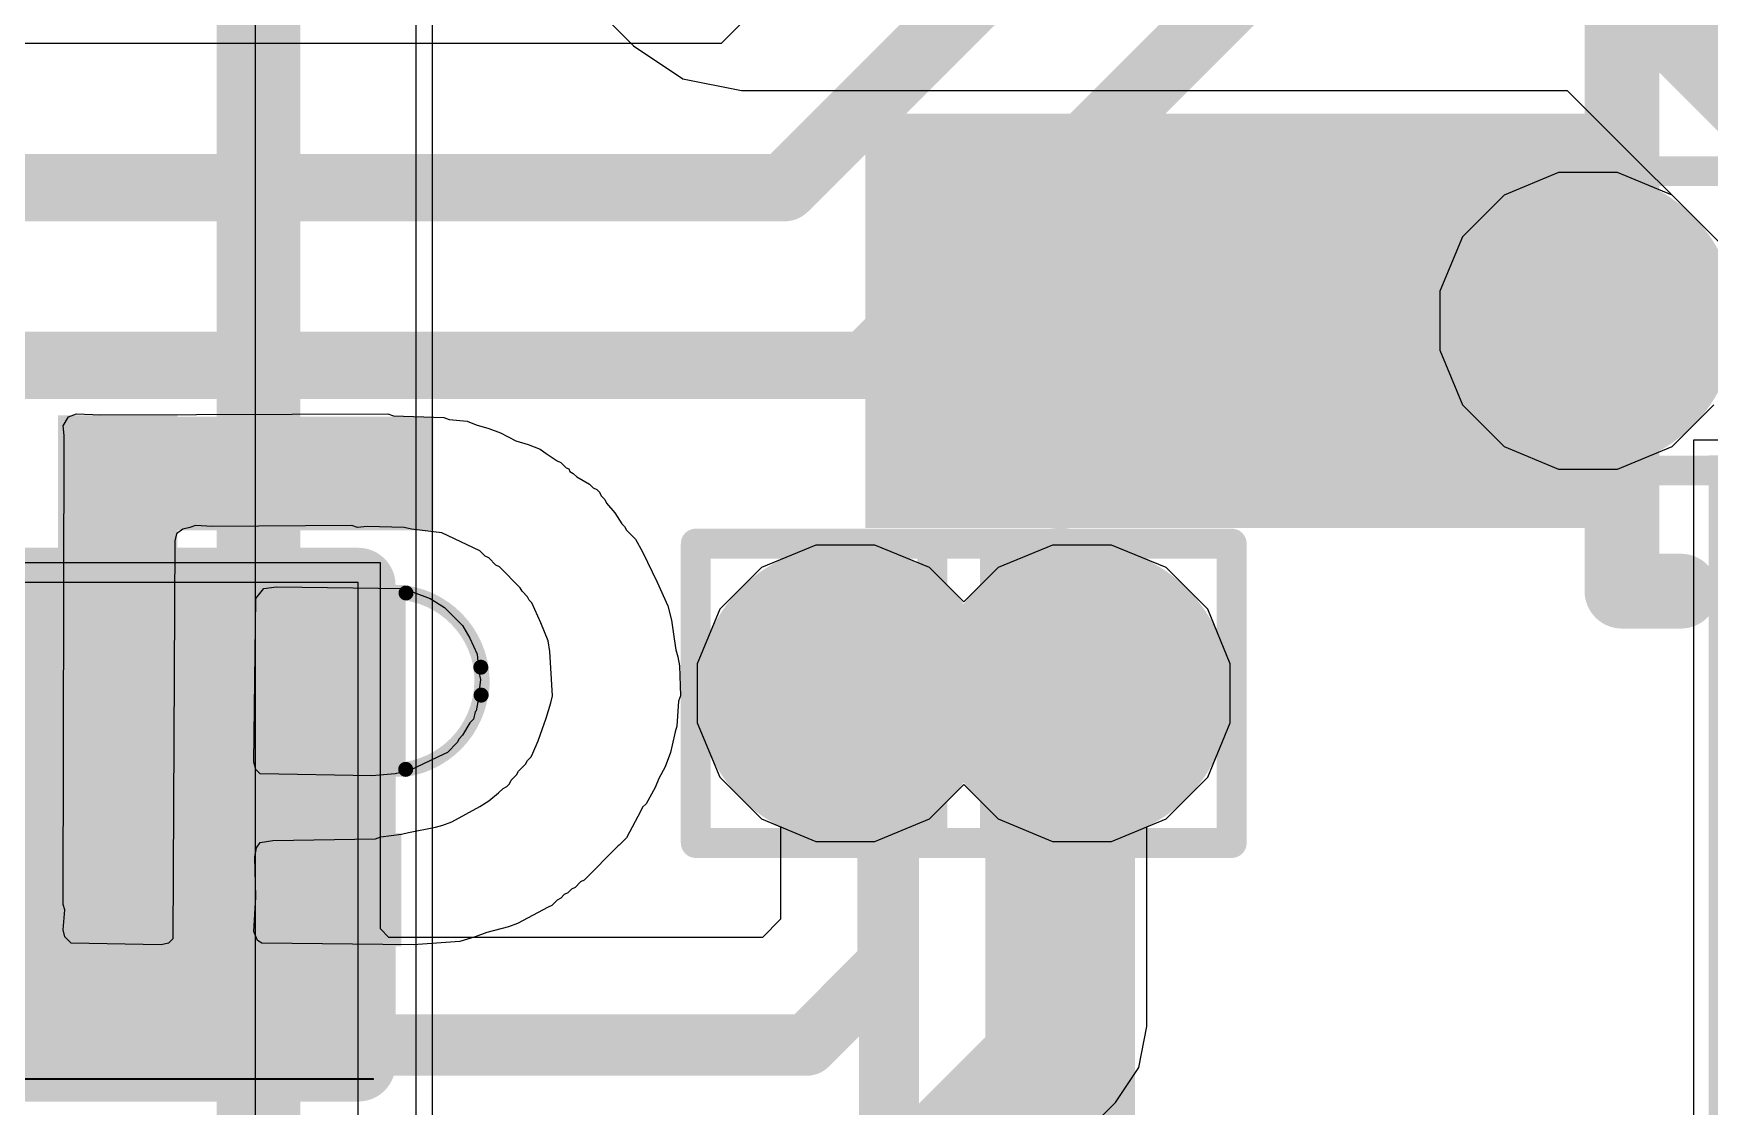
# Model space of a CAD drawing. Header units: inches. Extents: x -6 to 284, y -12 to 154.
# Drawn here: x 17.284 to 20.129, y 7.462 to 9.283 of the extents above; entities that cross this region are included whole.
import ezdxf

# ---------------------------------------------------------------- set-up
doc = ezdxf.new("R2010")
doc.units = ezdxf.units.IN
for name, color, linetype in [('Bottom Layer', 5, 'Continuous'), ('Bottom Overlay', 54, 'Continuous'), ('Bottom Paste', 16, 'Continuous'), ('Bottom Solder', 6, 'Continuous'), ('Drill Drawing', 1, 'Continuous'), ('GND-1', 16, 'Continuous'), ('GND-2', 90, 'Continuous'), ('GND-3', 216, 'Continuous'), ('GND-4', 54, 'Continuous'), ('PWR-1', 156, 'Continuous'), ('PWR-2', 130, 'Continuous'), ('Signal L1', 76, 'Continuous'), ('Signal L2', 6, 'Continuous'), ('Top Layer', 1, 'Continuous'), ('Top Overlay', 2, 'Continuous'), ('Top Paste', 8, 'Continuous'), ('Top Solder', 216, 'Continuous'), ('Via Holes', 16, 'Continuous')]:
    doc.layers.add(name, color=color, linetype=linetype)

# ---------------------------------------------------------------- blocks, each defined once
blk = doc.blocks.new('SOT_23_5_B_14')
at = {"layer": 'Bottom Solder'}
blk.add_hatch(color=6, dxfattribs=at).paths.add_polyline_path([(-1.95160011, 1.35160004), (-0.6483997699999999, 1.35160004), (-0.6483997699999999, 0.54840124), (-1.95160011, 0.54840124)])
at = {"layer": 'Bottom Overlay'}
for points in [[(-0.87900256, 1.4986, 0.127, 0.127, 0), (0.8735974400000001, 1.49859746, 0.127, 0.127, 0)], [(-0.87900256, 1.4986, 0.127, 0.127, 0), (-0.87900256, 1.3986002, 0.127, 0.127, 0)]]:
    blk.add_lwpolyline(points, format="xyseb", dxfattribs=at)
for points in [[(-0.9107525599999998, 1.4986, 0.0635, 0.0635, 1), (-0.8472525599999999, 1.4986, 0.0635, 0.0635, 1)], [(-0.9107525599999998, 1.4986, 0.0635, 0.0635, 1), (-0.8472525599999999, 1.4986, 0.0635, 0.0635, 1)], [(-0.9107525599999998, 1.3986002, 0.0635, 0.0635, 1), (-0.8472525599999999, 1.3986002, 0.0635, 0.0635, 1)]]:
    blk.add_lwpolyline(points, format="xyseb", close=True, dxfattribs=at)
blk = doc.blocks.new('AP6275S__125')
at = {"layer": 'Top Layer'}
blk.add_hatch(color=1, dxfattribs=at).paths.add_polyline_path([(-7.747499109999999, -4.24999912), (-6.62250009, -4.24999912), (-6.62250009, -4.74999812), (-7.747499109999999, -4.74999812)])
at = {"layer": 'Top Paste'}
blk.add_hatch(color=8, dxfattribs=at).paths.add_polyline_path([(-7.747499109999999, -4.24999912), (-6.62250009, -4.24999912), (-6.62250009, -4.74999812), (-7.747499109999999, -4.74999812)])
at = {"layer": 'Top Solder'}
blk.add_hatch(color=216, dxfattribs=at).paths.add_polyline_path([(-7.849099109999999, -4.14839912), (-6.52090009, -4.14839912), (-6.52090009, -4.85159812), (-7.849099109999999, -4.85159812)])
at = {"layer": 'Top Overlay'}
blk.add_lwpolyline([(-7.518399999999999, -6.55319746, 0.254, 0.254, 0), (-7.518399999999999, -4.9784, 0.254, 0.254, 0)], format="xyseb", dxfattribs=at)
blk.add_lwpolyline([(-7.581899999999999, -4.9784, 0.127, 0.127, 1), (-7.454899999999999, -4.9784, 0.127, 0.127, 1)], format="xyseb", close=True, dxfattribs=at)
blk = doc.blocks.new('R___0402_B_139')
at = {"layer": 'Bottom Layer'}
for points in [[(-0.2413, 0.3175), (-0.2412999999999999, -0.3175), (-0.6985, -0.3175), (-0.6985, 0.3175)], [(0.6985, 0.3175), (0.6985, -0.3175), (0.2413, -0.3175), (0.2412999999999999, 0.3175)]]:
    blk.add_hatch(color=5, dxfattribs=at).paths.add_polyline_path(points)
at = {"layer": 'Bottom Paste'}
for points in [[(-0.2413, 0.3175), (-0.2412999999999999, -0.3175), (-0.6985, -0.3175), (-0.6985, 0.3175)], [(0.6985, 0.3175), (0.6985, -0.3175), (0.2413, -0.3175), (0.2412999999999999, 0.3175)]]:
    blk.add_hatch(color=16, dxfattribs=at).paths.add_polyline_path(points)
at = {"layer": 'Bottom Solder'}
for points in [[(-0.18629884, 0.37250116), (-0.1862988399999999, -0.37250116), (-0.75350116, -0.37250116), (-0.75350116, 0.37250116)], [(0.75350116, 0.37250116), (0.75350116, -0.37250116), (0.18629884, -0.37250116), (0.1862988399999999, 0.37250116)]]:
    blk.add_hatch(color=6, dxfattribs=at).paths.add_polyline_path(points)
at = {"layer": 'Bottom Overlay'}
for points in [[(-0.7874, 0.4064, 0.127, 0.127, 0), (-0.7874, -0.4064, 0.127, 0.127, 0)], [(0.7874, 0.4064, 0.127, 0.127, 0), (-0.7874, 0.4064, 0.127, 0.127, 0)], [(0.7874, 0.4064, 0.127, 0.127, 0), (0.7874, -0.4064, 0.127, 0.127, 0)], [(0.8128, 0.4318, 0.0032258, 0.0032258, 0), (-0.8128, 0.4318, 0.0032258, 0.0032258, 0)], [(0.7874, -0.4064, 0.127, 0.127, 0), (-0.7874, -0.4064, 0.127, 0.127, 0)]]:
    blk.add_lwpolyline(points, format="xyseb", dxfattribs=at)
for points in [[(-0.8191499999999999, 0.4064, 0.0635, 0.0635, 1), (-0.7556499999999999, 0.4064, 0.0635, 0.0635, 1)], [(-0.8191499999999999, 0.4064, 0.0635, 0.0635, 1), (-0.7556499999999999, 0.4064, 0.0635, 0.0635, 1)], [(0.7556499999999999, 0.4064, 0.0635, 0.0635, 1), (0.8191499999999999, 0.4064, 0.0635, 0.0635, 1)], [(0.7556499999999999, 0.4064, 0.0635, 0.0635, 1), (0.8191499999999999, 0.4064, 0.0635, 0.0635, 1)], [(-0.81360518, 0.4318, 0.0016129, 0.0016129, 1), (-0.8119948199999999, 0.4318, 0.0016129, 0.0016129, 1)], [(0.8119948199999999, 0.4318, 0.0016129, 0.0016129, 1), (0.81360518, 0.4318, 0.0016129, 0.0016129, 1)], [(-0.8191499999999999, -0.4064, 0.0635, 0.0635, 1), (-0.7556499999999999, -0.4064, 0.0635, 0.0635, 1)], [(-0.8191499999999999, -0.4064, 0.0635, 0.0635, 1), (-0.7556499999999999, -0.4064, 0.0635, 0.0635, 1)], [(0.7556499999999999, -0.4064, 0.0635, 0.0635, 1), (0.8191499999999999, -0.4064, 0.0635, 0.0635, 1)], [(0.7556499999999999, -0.4064, 0.0635, 0.0635, 1), (0.8191499999999999, -0.4064, 0.0635, 0.0635, 1)]]:
    blk.add_lwpolyline(points, format="xyseb", close=True, dxfattribs=at)

msp = doc.modelspace()

# ---------------------------------------------------------------- hatches: boundary and pattern name
at = {"layer": 'Bottom Layer'}
h = msp.add_hatch(color=5, dxfattribs=at)
edge = h.paths.add_edge_path()
edge.add_arc((19.92293958, 8.79507258), 0.1499997, 0, 360)
h = msp.add_hatch(color=5, dxfattribs=at)
edge = h.paths.add_edge_path()
edge.add_arc((18.66241378, 8.16295294), 0.1499997, 0, 360)
h = msp.add_hatch(color=5, dxfattribs=at)
edge = h.paths.add_edge_path()
edge.add_arc((19.06401318, 8.16295294), 0.1499997, 0, 360)
at = {"layer": 'Bottom Solder'}
h = msp.add_hatch(color=6, dxfattribs=at)
edge = h.paths.add_edge_path()
edge.add_arc((19.92293958, 8.79507258), 0.2515997, 0, 360)
h = msp.add_hatch(color=6, dxfattribs=at)
edge = h.paths.add_edge_path()
edge.add_arc((18.66241378, 8.16295294), 0.2515997, 0, 360)
h = msp.add_hatch(color=6, dxfattribs=at)
edge = h.paths.add_edge_path()
edge.add_arc((19.06401318, 8.16295294), 0.2515997, 0, 360)
at = {"layer": 'GND-1'}
h = msp.add_hatch(color=16, dxfattribs=at)
edge = h.paths.add_edge_path()
edge.add_arc((19.92293958, 8.79507258), 0.1499997, 0, 360)
h = msp.add_hatch(color=16, dxfattribs=at)
edge = h.paths.add_edge_path()
edge.add_arc((18.66241378, 8.16295294), 0.1499997, 0, 360)
h = msp.add_hatch(color=16, dxfattribs=at)
edge = h.paths.add_edge_path()
edge.add_arc((19.06401318, 8.16295294), 0.1499997, 0, 360)
at = {"layer": 'GND-2'}
h = msp.add_hatch(color=90, dxfattribs=at)
edge = h.paths.add_edge_path()
edge.add_arc((19.92293958, 8.79507258), 0.1499997, 0, 360)
h = msp.add_hatch(color=90, dxfattribs=at)
edge = h.paths.add_edge_path()
edge.add_arc((18.66241378, 8.16295294), 0.1499997, 0, 360)
h = msp.add_hatch(color=90, dxfattribs=at)
edge = h.paths.add_edge_path()
edge.add_arc((19.06401318, 8.16295294), 0.1499997, 0, 360)
at = {"layer": 'GND-3'}
h = msp.add_hatch(color=216, dxfattribs=at)
edge = h.paths.add_edge_path()
edge.add_arc((19.92293958, 8.79507258), 0.1499997, 0, 360)
h = msp.add_hatch(color=216, dxfattribs=at)
edge = h.paths.add_edge_path()
edge.add_arc((18.66241378, 8.16295294), 0.1499997, 0, 360)
h = msp.add_hatch(color=216, dxfattribs=at)
edge = h.paths.add_edge_path()
edge.add_arc((19.06401318, 8.16295294), 0.1499997, 0, 360)
at = {"layer": 'GND-4'}
h = msp.add_hatch(color=54, dxfattribs=at)
edge = h.paths.add_edge_path()
edge.add_arc((19.92293958, 8.79507258), 0.1499997, 0, 360)
h = msp.add_hatch(color=54, dxfattribs=at)
edge = h.paths.add_edge_path()
edge.add_arc((18.66241378, 8.16295294), 0.1499997, 0, 360)
h = msp.add_hatch(color=54, dxfattribs=at)
edge = h.paths.add_edge_path()
edge.add_arc((19.06401318, 8.16295294), 0.1499997, 0, 360)
at = {"layer": 'PWR-1'}
h = msp.add_hatch(color=156, dxfattribs=at)
edge = h.paths.add_edge_path()
edge.add_arc((19.92293958, 8.79507258), 0.1499997, 0, 360)
h = msp.add_hatch(color=156, dxfattribs=at)
edge = h.paths.add_edge_path()
edge.add_arc((18.66241378, 8.16295294), 0.1499997, 0, 360)
h = msp.add_hatch(color=156, dxfattribs=at)
edge = h.paths.add_edge_path()
edge.add_arc((19.06401318, 8.16295294), 0.1499997, 0, 360)
at = {"layer": 'PWR-2'}
h = msp.add_hatch(color=130, dxfattribs=at)
edge = h.paths.add_edge_path()
edge.add_arc((19.92293958, 8.79507258), 0.1499997, 0, 360)
h = msp.add_hatch(color=130, dxfattribs=at)
edge = h.paths.add_edge_path()
edge.add_arc((18.66241378, 8.16295294), 0.1499997, 0, 360)
h = msp.add_hatch(color=130, dxfattribs=at)
edge = h.paths.add_edge_path()
edge.add_arc((19.06401318, 8.16295294), 0.1499997, 0, 360)
at = {"layer": 'Signal L1'}
h = msp.add_hatch(color=76, dxfattribs=at)
edge = h.paths.add_edge_path()
edge.add_arc((19.92293958, 8.79507258), 0.1499997, 0, 360)
h = msp.add_hatch(color=76, dxfattribs=at)
edge = h.paths.add_edge_path()
edge.add_arc((18.66241378, 8.16295294), 0.1499997, 0, 360)
h = msp.add_hatch(color=76, dxfattribs=at)
edge = h.paths.add_edge_path()
edge.add_arc((19.06401318, 8.16295294), 0.1499997, 0, 360)
at = {"layer": 'Signal L2'}
h = msp.add_hatch(color=6, dxfattribs=at)
edge = h.paths.add_edge_path()
edge.add_arc((19.92293958, 8.79507258), 0.1499997, 0, 360)
h = msp.add_hatch(color=6, dxfattribs=at)
edge = h.paths.add_edge_path()
edge.add_arc((18.66241378, 8.16295294), 0.1499997, 0, 360)
h = msp.add_hatch(color=6, dxfattribs=at)
edge = h.paths.add_edge_path()
edge.add_arc((19.06401318, 8.16295294), 0.1499997, 0, 360)
at = {"layer": 'Top Layer'}
h = msp.add_hatch(color=1, dxfattribs=at)
edge = h.paths.add_edge_path()
edge.add_arc((19.92293958, 8.79507258), 0.1499997, 0, 360)
h = msp.add_hatch(color=1, dxfattribs=at)
edge = h.paths.add_edge_path()
edge.add_arc((18.66241378, 8.16295294), 0.1499997, 0, 360)
h = msp.add_hatch(color=1, dxfattribs=at)
edge = h.paths.add_edge_path()
edge.add_arc((19.06401318, 8.16295294), 0.1499997, 0, 360)
at = {"layer": 'Top Overlay'}
for points in [[(17.32585816, 7.73333988), (17.52865176, 7.73333988), (17.52865176, 8.63493828), (17.32585816, 8.63493828)], [(17.32585816, 8.43954116), (17.96289016, 8.43954116), (17.96289016, 8.632342399999999), (17.32585816, 8.632342399999999)], [(17.6546764, 8.0213962), (17.91574776, 8.0213962), (17.91574776, 8.3469226), (17.6546764, 8.3469226)], [(17.32585816, 7.73333988), (17.90881864, 7.73333988), (17.90881864, 7.925323239999999), (17.32585816, 7.925323239999999)]]:
    msp.add_hatch(color=2, dxfattribs=at).paths.add_polyline_path(points)
at = {"layer": 'Top Solder'}
h = msp.add_hatch(color=216, dxfattribs=at)
edge = h.paths.add_edge_path()
edge.add_arc((19.92293958, 8.79507258), 0.2515997, 0, 360)
h = msp.add_hatch(color=216, dxfattribs=at)
edge = h.paths.add_edge_path()
edge.add_arc((18.66241378, 8.16295294), 0.2515997, 0, 360)
h = msp.add_hatch(color=216, dxfattribs=at)
edge = h.paths.add_edge_path()
edge.add_arc((19.06401318, 8.16295294), 0.2515997, 0, 360)
at = {"layer": 'Via Holes'}
h = msp.add_hatch(color=7, dxfattribs=at)
edge = h.paths.add_edge_path()
edge.add_arc((19.92293958, 8.79507258), 0.07499858, 0, 360)
h = msp.add_hatch(color=7, dxfattribs=at)
edge = h.paths.add_edge_path()
edge.add_arc((18.66241378, 8.16295294), 0.07499858, 0, 360)
h = msp.add_hatch(color=7, dxfattribs=at)
edge = h.paths.add_edge_path()
edge.add_arc((19.06401318, 8.16295294), 0.07499858, 0, 360)

# ---------------------------------------------------------------- linework, layer by layer
at = {"layer": 'Bottom Layer'}
for p, q in [((17.9851431, 9.57944998), (18.3026431, 9.26194998)), ((18.3026431, 9.26194998), (18.38666122, 9.2058109)), ((18.38666122, 9.2058109), (18.48576694, 9.18609796)), ((18.48576694, 9.18609796), (19.88742784, 9.18609796)), ((19.88742784, 9.18609796), (20.27010678, 8.80341902)), ((20.27010678, 8.592284059999999), (20.10208324, 8.592284059999999)), ((20.10208324, 8.592284059999999), (20.10208324, 7.23828626)), ((18.61236816, 8.41455264), (18.51989438, 8.376249439999999)), ((18.7124594, 8.41455264), (18.61236816, 8.41455264)), ((18.80493318, 8.376249439999999), (18.7124594, 8.41455264)), ((19.01396756, 8.41455264), (18.92149378, 8.376249439999999)), ((19.1140588, 8.41455264), (19.01396756, 8.41455264)), ((19.20653258, 8.376249439999999), (19.1140588, 8.41455264)), ((17.87341104, 8.384537459999999), (17.16221104, 8.384537459999999)), ((17.87341104, 7.76300708), (17.87341104, 8.384537459999999)), ((18.51989438, 8.376249439999999), (18.44911728, 8.30547234)), ((18.86321348, 8.31796914), (18.80493318, 8.376249439999999)), ((18.92149378, 8.376249439999999), (18.86321348, 8.31796914)), ((19.27730968, 8.30547234), (19.20653258, 8.376249439999999)), ((17.83531104, 8.351192339999999), (14.4101058, 8.351192339999999)), ((17.83531104, 5.85758798), (17.83531104, 8.351192339999999)), ((18.44911728, 8.30547234), (18.41081408, 8.212998559999999)), ((19.31561288, 8.212998559999999), (19.27730968, 8.30547234)), ((18.41081408, 8.212998559999999), (18.41081408, 8.11290732)), ((19.31561288, 8.11290732), (19.31561288, 8.212998559999999)), ((18.41081408, 8.11290732), (18.44911728, 8.02043354)), ((19.27730968, 8.02043354), (19.31561288, 8.11290732)), ((18.44911728, 8.02043354), (18.51989438, 7.949656439999999)), ((19.20653258, 7.949656439999999), (19.27730968, 8.02043354)), ((18.51989438, 7.949656439999999), (18.55236574, 7.936207139999999)), ((19.17406122, 7.936207139999999), (19.20653258, 7.949656439999999)), ((18.55236574, 7.936207139999999), (18.55236574, 7.77942818)), ((19.17406122, 7.59755402), (19.17406122, 7.936207139999999)), ((18.55236574, 7.77942818), (18.52166984, 7.74873482)), ((17.88768076, 7.74873482), (17.87341104, 7.76300708)), ((18.52166984, 7.74873482), (17.88768076, 7.74873482)), ((19.16016488, 7.527673539999999), (19.17406376, 7.597541319999999)), ((19.17406376, 7.597541319999999), (19.17406122, 7.59755402)), ((19.1205866, 7.4684382), (19.16016488, 7.527673539999999)), ((18.83266236, 7.180513959999999), (19.12057898, 7.468433119999999)), ((19.12057898, 7.468433119999999), (19.1205866, 7.4684382))]:
    msp.add_line(p, q, dxfattribs=at)
for points in [[(19.99469966, 9.44507382, 0.254, 0.254, 0), (20.52908264, 8.91069084, 0.254, 0.254, 0)], [(18.66241378, 8.16295294, 0.10414, 0.10414, -0.4142135623730951), (18.73494348, 8.09042324, 0.10414, 0.10414, 0)], [(18.99148348, 8.09042324, 0.10414, 0.10414, -0.4142135623730951), (19.06401318, 8.16295294, 0.10414, 0.10414, 0)], [(18.73494348, 7.703802219999999, 0.10414, 0.10414, 0), (18.73494348, 8.09042324, 0.10414, 0.10414, 0)], [(18.99148348, 7.597541319999999, 0.10414, 0.10414, 0), (18.99148348, 8.09042324, 0.10414, 0.10414, 0)], [(17.51781104, 7.851137459999999, 0.10414, 0.10414, 0), (17.51781104, 7.940037459999999, 0.10414, 0.10414, 0)], [(17.51781104, 7.851137459999999, 0.10414, 0.10414, 0), (17.69434104, 7.67460746, 0.10414, 0.10414, 0)], [(18.59729834, 7.566157079999999, 0.10414, 0.10414, 0), (18.73494348, 7.703802219999999, 0.10414, 0.10414, 0)], [(17.69434104, 7.67460746, 0.10414, 0.10414, 0), (17.70360442, 7.67460746, 0.10414, 0.10414, 0)], [(17.70360442, 7.67460746, 0.10414, 0.10414, 0), (17.8120548, 7.566157079999999, 0.10414, 0.10414, 0)], [(18.70355924, 7.309617079999999, 0.10414, 0.10414, 0), (18.99148348, 7.597541319999999, 0.10414, 0.10414, 0)], [(17.8120548, 7.566157079999999, 0.10414, 0.10414, 0), (18.59729834, 7.566157079999999, 0.10414, 0.10414, 0)]]:
    msp.add_lwpolyline(points, format="xyseb", dxfattribs=at)
for points in [[(18.63637878, 8.16295294, 0.05207, 0.05207, 1), (18.68844878, 8.16295294, 0.05207, 0.05207, 1)], [(19.03797818, 8.16295294, 0.05207, 0.05207, 1), (19.09004818, 8.16295294, 0.05207, 0.05207, 1)], [(18.70890848, 8.09042324, 0.05207, 0.05207, 1), (18.76097848, 8.09042324, 0.05207, 0.05207, 1)], [(18.70890848, 8.09042324, 0.05207, 0.05207, 1), (18.76097848, 8.09042324, 0.05207, 0.05207, 1)], [(18.96544848, 8.09042324, 0.05207, 0.05207, 1), (19.01751848, 8.09042324, 0.05207, 0.05207, 1)], [(18.96544848, 8.09042324, 0.05207, 0.05207, 1), (19.01751848, 8.09042324, 0.05207, 0.05207, 1)], [(17.49177604, 7.940037459999999, 0.05207, 0.05207, 1), (17.54384604, 7.940037459999999, 0.05207, 0.05207, 1)], [(17.49177604, 7.851137459999999, 0.05207, 0.05207, 1), (17.54384604, 7.851137459999999, 0.05207, 0.05207, 1)], [(17.49177604, 7.851137459999999, 0.05207, 0.05207, 1), (17.54384604, 7.851137459999999, 0.05207, 0.05207, 1)], [(18.70890848, 7.703802219999999, 0.05207, 0.05207, 1), (18.76097848, 7.703802219999999, 0.05207, 0.05207, 1)], [(18.70890848, 7.703802219999999, 0.05207, 0.05207, 1), (18.76097848, 7.703802219999999, 0.05207, 0.05207, 1)], [(17.66830604, 7.67460746, 0.05207, 0.05207, 1), (17.72037604, 7.67460746, 0.05207, 0.05207, 1)], [(17.66830604, 7.67460746, 0.05207, 0.05207, 1), (17.72037604, 7.67460746, 0.05207, 0.05207, 1)], [(17.67756942, 7.67460746, 0.05207, 0.05207, 1), (17.72963942, 7.67460746, 0.05207, 0.05207, 1)], [(17.67756942, 7.67460746, 0.05207, 0.05207, 1), (17.72963942, 7.67460746, 0.05207, 0.05207, 1)], [(18.96544848, 7.597541319999999, 0.05207, 0.05207, 1), (19.01751848, 7.597541319999999, 0.05207, 0.05207, 1)], [(18.96544848, 7.597541319999999, 0.05207, 0.05207, 1), (19.01751848, 7.597541319999999, 0.05207, 0.05207, 1)], [(17.7860198, 7.566157079999999, 0.05207, 0.05207, 1), (17.8380898, 7.566157079999999, 0.05207, 0.05207, 1)], [(17.7860198, 7.566157079999999, 0.05207, 0.05207, 1), (17.8380898, 7.566157079999999, 0.05207, 0.05207, 1)], [(18.57126334, 7.566157079999999, 0.05207, 0.05207, 1), (18.62333334, 7.566157079999999, 0.05207, 0.05207, 1)], [(18.57126334, 7.566157079999999, 0.05207, 0.05207, 1), (18.62333334, 7.566157079999999, 0.05207, 0.05207, 1)]]:
    msp.add_lwpolyline(points, format="xyseb", close=True, dxfattribs=at)
at = {"layer": 'Drill Drawing'}
for points in [[(19.66893958, 9.049072579999999, 0.0508, 0.0508, 0), (20.17693958, 9.049072579999999, 0.0508, 0.0508, 0)], [(19.66893958, 8.54107258, 0.0508, 0.0508, 0), (19.66893958, 9.049072579999999, 0.0508, 0.0508, 0)], [(19.66893958, 8.54107258, 0.0508, 0.0508, 0), (20.17693958, 8.54107258, 0.0508, 0.0508, 0)], [(18.40841378, 8.41695294, 0.0508, 0.0508, 0), (18.91641378, 8.41695294, 0.0508, 0.0508, 0)], [(18.40841378, 7.908952939999999, 0.0508, 0.0508, 0), (18.40841378, 8.41695294, 0.0508, 0.0508, 0)], [(18.81001318, 8.41695294, 0.0508, 0.0508, 0), (19.31801318, 8.41695294, 0.0508, 0.0508, 0)], [(18.81001318, 7.908952939999999, 0.0508, 0.0508, 0), (18.81001318, 8.41695294, 0.0508, 0.0508, 0)], [(18.91641378, 7.908952939999999, 0.0508, 0.0508, 0), (18.91641378, 8.41695294, 0.0508, 0.0508, 0)], [(19.31801318, 7.908952939999999, 0.0508, 0.0508, 0), (19.31801318, 8.41695294, 0.0508, 0.0508, 0)], [(18.40841378, 7.908952939999999, 0.0508, 0.0508, 0), (18.91641378, 7.908952939999999, 0.0508, 0.0508, 0)], [(18.81001318, 7.908952939999999, 0.0508, 0.0508, 0), (19.31801318, 7.908952939999999, 0.0508, 0.0508, 0)]]:
    msp.add_lwpolyline(points, format="xyseb", dxfattribs=at)
for points in [[(19.65623958, 9.049072579999999, 0.0254, 0.0254, 1), (19.68163958, 9.049072579999999, 0.0254, 0.0254, 1)], [(19.65623958, 9.049072579999999, 0.0254, 0.0254, 1), (19.68163958, 9.049072579999999, 0.0254, 0.0254, 1)], [(19.65623958, 8.54107258, 0.0254, 0.0254, 1), (19.68163958, 8.54107258, 0.0254, 0.0254, 1)], [(19.65623958, 8.54107258, 0.0254, 0.0254, 1), (19.68163958, 8.54107258, 0.0254, 0.0254, 1)], [(18.39571378, 8.41695294, 0.0254, 0.0254, 1), (18.42111378, 8.41695294, 0.0254, 0.0254, 1)], [(18.39571378, 8.41695294, 0.0254, 0.0254, 1), (18.42111378, 8.41695294, 0.0254, 0.0254, 1)], [(18.79731318, 8.41695294, 0.0254, 0.0254, 1), (18.82271318, 8.41695294, 0.0254, 0.0254, 1)], [(18.79731318, 8.41695294, 0.0254, 0.0254, 1), (18.82271318, 8.41695294, 0.0254, 0.0254, 1)], [(18.90371378, 8.41695294, 0.0254, 0.0254, 1), (18.92911378, 8.41695294, 0.0254, 0.0254, 1)], [(18.90371378, 8.41695294, 0.0254, 0.0254, 1), (18.92911378, 8.41695294, 0.0254, 0.0254, 1)], [(19.30531318, 8.41695294, 0.0254, 0.0254, 1), (19.33071318, 8.41695294, 0.0254, 0.0254, 1)], [(19.30531318, 8.41695294, 0.0254, 0.0254, 1), (19.33071318, 8.41695294, 0.0254, 0.0254, 1)], [(18.39571378, 7.908952939999999, 0.0254, 0.0254, 1), (18.42111378, 7.908952939999999, 0.0254, 0.0254, 1)], [(18.39571378, 7.908952939999999, 0.0254, 0.0254, 1), (18.42111378, 7.908952939999999, 0.0254, 0.0254, 1)], [(18.79731318, 7.908952939999999, 0.0254, 0.0254, 1), (18.82271318, 7.908952939999999, 0.0254, 0.0254, 1)], [(18.79731318, 7.908952939999999, 0.0254, 0.0254, 1), (18.82271318, 7.908952939999999, 0.0254, 0.0254, 1)], [(18.90371378, 7.908952939999999, 0.0254, 0.0254, 1), (18.92911378, 7.908952939999999, 0.0254, 0.0254, 1)], [(18.90371378, 7.908952939999999, 0.0254, 0.0254, 1), (18.92911378, 7.908952939999999, 0.0254, 0.0254, 1)], [(19.30531318, 7.908952939999999, 0.0254, 0.0254, 1), (19.33071318, 7.908952939999999, 0.0254, 0.0254, 1)], [(19.30531318, 7.908952939999999, 0.0254, 0.0254, 1), (19.33071318, 7.908952939999999, 0.0254, 0.0254, 1)]]:
    msp.add_lwpolyline(points, format="xyseb", close=True, dxfattribs=at)
at = {"layer": 'GND-1'}
for p, q in [((18.61236816, 8.41455264), (18.51989438, 8.376249439999999)), ((18.7124594, 8.41455264), (18.61236816, 8.41455264)), ((18.80493318, 8.376249439999999), (18.7124594, 8.41455264)), ((19.01396756, 8.41455264), (18.92149378, 8.376249439999999)), ((19.1140588, 8.41455264), (19.01396756, 8.41455264)), ((19.20653258, 8.376249439999999), (19.1140588, 8.41455264)), ((18.51989438, 8.376249439999999), (18.44911728, 8.30547234)), ((18.86321348, 8.31796914), (18.80493318, 8.376249439999999)), ((18.92149378, 8.376249439999999), (18.86321348, 8.31796914)), ((19.27730968, 8.30547234), (19.20653258, 8.376249439999999)), ((18.44911728, 8.30547234), (18.41081408, 8.212998559999999)), ((19.31561288, 8.212998559999999), (19.27730968, 8.30547234)), ((18.41081408, 8.212998559999999), (18.41081408, 8.11290732)), ((19.31561288, 8.11290732), (19.31561288, 8.212998559999999)), ((18.41081408, 8.11290732), (18.44911728, 8.02043354)), ((19.27730968, 8.02043354), (19.31561288, 8.11290732)), ((18.44911728, 8.02043354), (18.51989438, 7.949656439999999)), ((18.80493318, 7.949656439999999), (18.86321348, 8.007936739999998)), ((18.86321348, 8.007936739999998), (18.92149378, 7.949656439999999)), ((19.20653258, 7.949656439999999), (19.27730968, 8.02043354)), ((18.51989438, 7.949656439999999), (18.61236816, 7.91135324)), ((18.7124594, 7.91135324), (18.80493318, 7.949656439999999)), ((18.92149378, 7.949656439999999), (19.01396756, 7.91135324)), ((19.1140588, 7.91135324), (19.20653258, 7.949656439999999)), ((18.61236816, 7.91135324), (18.7124594, 7.91135324)), ((19.01396756, 7.91135324), (19.1140588, 7.91135324))]:
    msp.add_line(p, q, dxfattribs=at)
at = {"layer": 'GND-2'}
for p, q in [((18.61236816, 8.41455264), (18.51989438, 8.376249439999999)), ((18.7124594, 8.41455264), (18.61236816, 8.41455264)), ((18.80493318, 8.376249439999999), (18.7124594, 8.41455264)), ((19.01396756, 8.41455264), (18.92149378, 8.376249439999999)), ((19.1140588, 8.41455264), (19.01396756, 8.41455264)), ((19.20653258, 8.376249439999999), (19.1140588, 8.41455264)), ((18.51989438, 8.376249439999999), (18.44911728, 8.30547234)), ((18.86321348, 8.31796914), (18.80493318, 8.376249439999999)), ((18.92149378, 8.376249439999999), (18.86321348, 8.31796914)), ((19.27730968, 8.30547234), (19.20653258, 8.376249439999999)), ((18.44911728, 8.30547234), (18.41081408, 8.212998559999999)), ((19.31561288, 8.212998559999999), (19.27730968, 8.30547234)), ((18.41081408, 8.212998559999999), (18.41081408, 8.11290732)), ((19.31561288, 8.11290732), (19.31561288, 8.212998559999999)), ((18.41081408, 8.11290732), (18.44911728, 8.02043354)), ((19.27730968, 8.02043354), (19.31561288, 8.11290732)), ((18.44911728, 8.02043354), (18.51989438, 7.949656439999999)), ((18.80493318, 7.949656439999999), (18.86321348, 8.007936739999998)), ((18.86321348, 8.007936739999998), (18.92149378, 7.949656439999999)), ((19.20653258, 7.949656439999999), (19.27730968, 8.02043354)), ((18.51989438, 7.949656439999999), (18.61236816, 7.91135324)), ((18.7124594, 7.91135324), (18.80493318, 7.949656439999999)), ((18.92149378, 7.949656439999999), (19.01396756, 7.91135324)), ((19.1140588, 7.91135324), (19.20653258, 7.949656439999999)), ((18.61236816, 7.91135324), (18.7124594, 7.91135324)), ((19.01396756, 7.91135324), (19.1140588, 7.91135324))]:
    msp.add_line(p, q, dxfattribs=at)
at = {"layer": 'GND-3'}
for p, q in [((18.61236816, 8.41455264), (18.51989438, 8.376249439999999)), ((18.7124594, 8.41455264), (18.61236816, 8.41455264)), ((18.80493318, 8.376249439999999), (18.7124594, 8.41455264)), ((19.01396756, 8.41455264), (18.92149378, 8.376249439999999)), ((19.1140588, 8.41455264), (19.01396756, 8.41455264)), ((19.20653258, 8.376249439999999), (19.1140588, 8.41455264)), ((18.51989438, 8.376249439999999), (18.44911728, 8.30547234)), ((18.86321348, 8.31796914), (18.80493318, 8.376249439999999)), ((18.92149378, 8.376249439999999), (18.86321348, 8.31796914)), ((19.27730968, 8.30547234), (19.20653258, 8.376249439999999)), ((18.44911728, 8.30547234), (18.41081408, 8.212998559999999)), ((19.31561288, 8.212998559999999), (19.27730968, 8.30547234)), ((18.41081408, 8.212998559999999), (18.41081408, 8.11290732)), ((19.31561288, 8.11290732), (19.31561288, 8.212998559999999)), ((18.41081408, 8.11290732), (18.44911728, 8.02043354)), ((19.27730968, 8.02043354), (19.31561288, 8.11290732)), ((18.44911728, 8.02043354), (18.51989438, 7.949656439999999)), ((18.80493318, 7.949656439999999), (18.86321348, 8.007936739999998)), ((18.86321348, 8.007936739999998), (18.92149378, 7.949656439999999)), ((19.20653258, 7.949656439999999), (19.27730968, 8.02043354)), ((18.51989438, 7.949656439999999), (18.61236816, 7.91135324)), ((18.7124594, 7.91135324), (18.80493318, 7.949656439999999)), ((18.92149378, 7.949656439999999), (19.01396756, 7.91135324)), ((19.1140588, 7.91135324), (19.20653258, 7.949656439999999)), ((18.61236816, 7.91135324), (18.7124594, 7.91135324)), ((19.01396756, 7.91135324), (19.1140588, 7.91135324))]:
    msp.add_line(p, q, dxfattribs=at)
at = {"layer": 'GND-4'}
for p, q in [((18.61236816, 8.41455264), (18.51989438, 8.376249439999999)), ((18.7124594, 8.41455264), (18.61236816, 8.41455264)), ((18.80493318, 8.376249439999999), (18.7124594, 8.41455264)), ((19.01396756, 8.41455264), (18.92149378, 8.376249439999999)), ((19.1140588, 8.41455264), (19.01396756, 8.41455264)), ((19.20653258, 8.376249439999999), (19.1140588, 8.41455264)), ((18.51989438, 8.376249439999999), (18.44911728, 8.30547234)), ((18.86321348, 8.31796914), (18.80493318, 8.376249439999999)), ((18.92149378, 8.376249439999999), (18.86321348, 8.31796914)), ((19.27730968, 8.30547234), (19.20653258, 8.376249439999999)), ((18.44911728, 8.30547234), (18.41081408, 8.212998559999999)), ((19.31561288, 8.212998559999999), (19.27730968, 8.30547234)), ((18.41081408, 8.212998559999999), (18.41081408, 8.11290732)), ((19.31561288, 8.11290732), (19.31561288, 8.212998559999999)), ((18.41081408, 8.11290732), (18.44911728, 8.02043354)), ((19.27730968, 8.02043354), (19.31561288, 8.11290732)), ((18.44911728, 8.02043354), (18.51989438, 7.949656439999999)), ((18.80493318, 7.949656439999999), (18.86321348, 8.007936739999998)), ((18.86321348, 8.007936739999998), (18.92149378, 7.949656439999999)), ((19.20653258, 7.949656439999999), (19.27730968, 8.02043354)), ((18.51989438, 7.949656439999999), (18.61236816, 7.91135324)), ((18.7124594, 7.91135324), (18.80493318, 7.949656439999999)), ((18.92149378, 7.949656439999999), (19.01396756, 7.91135324)), ((19.1140588, 7.91135324), (19.20653258, 7.949656439999999)), ((18.61236816, 7.91135324), (18.7124594, 7.91135324)), ((19.01396756, 7.91135324), (19.1140588, 7.91135324))]:
    msp.add_line(p, q, dxfattribs=at)
at = {"layer": 'PWR-1'}
for p, q in [((17.66026694, 20.10090722), (17.66026694, -1.83035956)), ((17.96124678, 5.47177214), (17.96124678, 20.10090722)), ((19.87289396, 9.04667228), (19.78042018, 9.00836908)), ((19.9729852, 9.04667228), (19.87289396, 9.04667228)), ((20.06545898, 9.00836908), (19.9729852, 9.04667228)), ((19.78042018, 9.00836908), (19.70964308, 8.93759198)), ((20.13623608, 8.93759198), (20.06545898, 9.00836908)), ((19.70964308, 8.93759198), (19.67133988, 8.8451182)), ((19.67133988, 8.8451182), (19.67133988, 8.745026959999999)), ((19.67133988, 8.745026959999999), (19.70964308, 8.65255318)), ((19.70964308, 8.65255318), (19.78042018, 8.58177608)), ((20.06545898, 8.58177608), (20.13623608, 8.65255318)), ((19.78042018, 8.58177608), (19.87289396, 8.54347288)), ((19.9729852, 8.54347288), (20.06545898, 8.58177608)), ((19.87289396, 8.54347288), (19.9729852, 8.54347288)), ((18.61236816, 8.41455264), (18.51989438, 8.376249439999999)), ((18.7124594, 8.41455264), (18.61236816, 8.41455264)), ((18.80493318, 8.376249439999999), (18.7124594, 8.41455264)), ((19.01396756, 8.41455264), (18.92149378, 8.376249439999999)), ((19.1140588, 8.41455264), (19.01396756, 8.41455264)), ((19.20653258, 8.376249439999999), (19.1140588, 8.41455264)), ((18.51989438, 8.376249439999999), (18.44911728, 8.30547234)), ((18.86321348, 8.31796914), (18.80493318, 8.376249439999999)), ((18.92149378, 8.376249439999999), (18.86321348, 8.31796914)), ((19.27730968, 8.30547234), (19.20653258, 8.376249439999999)), ((18.44911728, 8.30547234), (18.41081408, 8.212998559999999)), ((19.31561288, 8.212998559999999), (19.27730968, 8.30547234)), ((18.41081408, 8.212998559999999), (18.41081408, 8.11290732)), ((19.31561288, 8.11290732), (19.31561288, 8.212998559999999)), ((18.41081408, 8.11290732), (18.44911728, 8.02043354)), ((19.27730968, 8.02043354), (19.31561288, 8.11290732)), ((18.44911728, 8.02043354), (18.51989438, 7.949656439999999)), ((18.80493318, 7.949656439999999), (18.86321348, 8.007936739999998)), ((18.86321348, 8.007936739999998), (18.92149378, 7.949656439999999)), ((19.20653258, 7.949656439999999), (19.27730968, 8.02043354)), ((18.51989438, 7.949656439999999), (18.61236816, 7.91135324)), ((18.7124594, 7.91135324), (18.80493318, 7.949656439999999)), ((18.92149378, 7.949656439999999), (19.01396756, 7.91135324)), ((19.1140588, 7.91135324), (19.20653258, 7.949656439999999)), ((18.61236816, 7.91135324), (18.7124594, 7.91135324)), ((19.01396756, 7.91135324), (19.1140588, 7.91135324))]:
    msp.add_line(p, q, dxfattribs=at)
at = {"layer": 'PWR-2'}
for p, q in [((17.66026694, 20.10090722), (17.66026694, -1.7575149)), ((17.93397734, 5.42361882), (17.93397734, 20.10090722)), ((19.87289396, 9.04667228), (19.78042018, 9.00836908)), ((19.9729852, 9.04667228), (19.87289396, 9.04667228)), ((20.06545898, 9.00836908), (19.9729852, 9.04667228)), ((19.78042018, 9.00836908), (19.70964308, 8.93759198)), ((20.13623608, 8.93759198), (20.06545898, 9.00836908)), ((19.70964308, 8.93759198), (19.67133988, 8.8451182)), ((19.67133988, 8.8451182), (19.67133988, 8.745026959999999)), ((19.67133988, 8.745026959999999), (19.70964308, 8.65255318)), ((19.70964308, 8.65255318), (19.78042018, 8.58177608)), ((20.06545898, 8.58177608), (20.13623608, 8.65255318)), ((19.78042018, 8.58177608), (19.87289396, 8.54347288)), ((19.9729852, 8.54347288), (20.06545898, 8.58177608)), ((19.87289396, 8.54347288), (19.9729852, 8.54347288)), ((18.61236816, 8.41455264), (18.51989438, 8.376249439999999)), ((18.7124594, 8.41455264), (18.61236816, 8.41455264)), ((18.80493318, 8.376249439999999), (18.7124594, 8.41455264)), ((19.01396756, 8.41455264), (18.92149378, 8.376249439999999)), ((19.1140588, 8.41455264), (19.01396756, 8.41455264)), ((19.20653258, 8.376249439999999), (19.1140588, 8.41455264)), ((18.51989438, 8.376249439999999), (18.44911728, 8.30547234)), ((18.86321348, 8.31796914), (18.80493318, 8.376249439999999)), ((18.92149378, 8.376249439999999), (18.86321348, 8.31796914)), ((19.27730968, 8.30547234), (19.20653258, 8.376249439999999)), ((18.44911728, 8.30547234), (18.41081408, 8.212998559999999)), ((19.31561288, 8.212998559999999), (19.27730968, 8.30547234)), ((18.41081408, 8.212998559999999), (18.41081408, 8.11290732)), ((19.31561288, 8.11290732), (19.31561288, 8.212998559999999)), ((18.41081408, 8.11290732), (18.44911728, 8.02043354)), ((19.27730968, 8.02043354), (19.31561288, 8.11290732)), ((18.44911728, 8.02043354), (18.51989438, 7.949656439999999)), ((18.80493318, 7.949656439999999), (18.86321348, 8.007936739999998)), ((18.86321348, 8.007936739999998), (18.92149378, 7.949656439999999)), ((19.20653258, 7.949656439999999), (19.27730968, 8.02043354)), ((18.51989438, 7.949656439999999), (18.61236816, 7.91135324)), ((18.7124594, 7.91135324), (18.80493318, 7.949656439999999)), ((18.92149378, 7.949656439999999), (19.01396756, 7.91135324)), ((19.1140588, 7.91135324), (19.20653258, 7.949656439999999)), ((18.61236816, 7.91135324), (18.7124594, 7.91135324)), ((19.01396756, 7.91135324), (19.1140588, 7.91135324))]:
    msp.add_line(p, q, dxfattribs=at)
at = {"layer": 'Signal L1'}
for p, q in [((20.44543536, 11.26003336), (18.45136518, 9.26596318)), ((18.45136518, 9.26596318), (16.63637516, 9.26596826))]:
    msp.add_line(p, q, dxfattribs=at)
for points in [[(18.55889862, 9.02106654, 0.1143, 0.1143, 0), (20.72188388, 11.1840518, 0.1143, 0.1143, 0)], [(18.69784678, 8.719517739999999, 0.1143, 0.1143, 0), (20.34291334, 10.3645843, 0.1143, 0.1143, 0)], [(16.78692858, 9.02106654, 0.1143, 0.1143, 0), (18.55889862, 9.02106654, 0.1143, 0.1143, 0)], [(16.94410886, 8.719517739999999, 0.1143, 0.1143, 0), (18.69784678, 8.719517739999999, 0.1143, 0.1143, 0)], [(18.66241378, 8.16295294, 0.1016, 0.1016, -0.4142135623730951), (18.73621348, 8.08915324, 0.1016, 0.1016, 0)], [(18.99021348, 8.08915324, 0.1016, 0.1016, -0.4142135623730951), (19.06401318, 8.16295294, 0.1016, 0.1016, 0)], [(18.73621348, 4.51422516, 0.1016, 0.1016, 0), (18.73621348, 8.08915324, 0.1016, 0.1016, 0)], [(18.99021348, 4.51422516, 0.1016, 0.1016, 0), (18.99021348, 8.08915324, 0.1016, 0.1016, 0)]]:
    msp.add_lwpolyline(points, format="xyseb", dxfattribs=at)
for points in [[(18.53032362, 9.02106654, 0.05714999999999999, 0.05714999999999999, 1), (18.58747362, 9.02106654, 0.05714999999999999, 0.05714999999999999, 1)], [(18.53032362, 9.02106654, 0.05714999999999999, 0.05714999999999999, 1), (18.58747362, 9.02106654, 0.05714999999999999, 0.05714999999999999, 1)], [(18.66927178, 8.719517739999999, 0.05714999999999999, 0.05714999999999999, 1), (18.72642178, 8.719517739999999, 0.05714999999999999, 0.05714999999999999, 1)], [(18.66927178, 8.719517739999999, 0.05714999999999999, 0.05714999999999999, 1), (18.72642178, 8.719517739999999, 0.05714999999999999, 0.05714999999999999, 1)], [(18.63701378, 8.16295294, 0.0508, 0.0508, 1), (18.68781378, 8.16295294, 0.0508, 0.0508, 1)], [(19.03861318, 8.16295294, 0.0508, 0.0508, 1), (19.08941318, 8.16295294, 0.0508, 0.0508, 1)], [(18.71081348, 8.08915324, 0.0508, 0.0508, 1), (18.76161348, 8.08915324, 0.0508, 0.0508, 1)], [(18.71081348, 8.08915324, 0.0508, 0.0508, 1), (18.76161348, 8.08915324, 0.0508, 0.0508, 1)], [(18.96481348, 8.08915324, 0.0508, 0.0508, 1), (19.01561348, 8.08915324, 0.0508, 0.0508, 1)], [(18.96481348, 8.08915324, 0.0508, 0.0508, 1), (19.01561348, 8.08915324, 0.0508, 0.0508, 1)]]:
    msp.add_lwpolyline(points, format="xyseb", close=True, dxfattribs=at)
at = {"layer": 'Signal L2'}
msp.add_lwpolyline([(17.6662842, 6.510609279999999, 0.14224, 0.14224, 0), (17.6662842, 11.01669628, 0.14224, 0.14224, 0)], format="xyseb", dxfattribs=at)
at = {"layer": 'Top Layer'}
for p, q in [((18.61236816, 8.41455264), (18.51989438, 8.376249439999999)), ((18.7124594, 8.41455264), (18.61236816, 8.41455264)), ((18.80493318, 8.376249439999999), (18.7124594, 8.41455264)), ((19.01396756, 8.41455264), (18.92149378, 8.376249439999999)), ((19.1140588, 8.41455264), (19.01396756, 8.41455264)), ((19.20653258, 8.376249439999999), (19.1140588, 8.41455264)), ((18.51989438, 8.376249439999999), (18.44911728, 8.30547234)), ((18.86321348, 8.31796914), (18.80493318, 8.376249439999999)), ((18.92149378, 8.376249439999999), (18.86321348, 8.31796914)), ((19.27730968, 8.30547234), (19.20653258, 8.376249439999999)), ((18.44911728, 8.30547234), (18.41081408, 8.212998559999999)), ((19.31561288, 8.212998559999999), (19.27730968, 8.30547234)), ((18.41081408, 8.212998559999999), (18.41081408, 8.11290732)), ((19.31561288, 8.11290732), (19.31561288, 8.212998559999999)), ((18.41081408, 8.11290732), (18.44911728, 8.02043354)), ((19.27730968, 8.02043354), (19.31561288, 8.11290732)), ((18.44911728, 8.02043354), (18.51989438, 7.949656439999999)), ((18.80493318, 7.949656439999999), (18.86321348, 8.007936739999998)), ((18.86321348, 8.007936739999998), (18.92149378, 7.949656439999999)), ((19.20653258, 7.949656439999999), (19.27730968, 8.02043354)), ((18.51989438, 7.949656439999999), (18.61236816, 7.91135324)), ((18.7124594, 7.91135324), (18.80493318, 7.949656439999999)), ((18.92149378, 7.949656439999999), (19.01396756, 7.91135324)), ((19.1140588, 7.91135324), (19.20653258, 7.949656439999999)), ((18.61236816, 7.91135324), (18.7124594, 7.91135324)), ((19.01396756, 7.91135324), (19.1140588, 7.91135324))]:
    msp.add_line(p, q, dxfattribs=at)
at = {"layer": 'Top Overlay'}
for p, q in [((17.33454242, 8.61709986), (17.34370674, 8.63237288)), ((17.34370674, 8.63237288), (17.35745322, 8.63695504)), ((17.35745322, 8.63695504), (17.39869012, 8.6354285)), ((17.39869012, 8.6354285), (17.88591038, 8.63695504)), ((17.88591038, 8.63695504), (17.89507216, 8.633899419999999)), ((17.89507216, 8.633899419999999), (17.98060412, 8.63084634)), ((17.98060412, 8.63084634), (17.98976844, 8.62779072)), ((17.98976844, 8.62779072), (18.02031448, 8.624735099999999)), ((18.02031448, 8.624735099999999), (18.0355875, 8.6186264)), ((17.33606896, 8.60029776), (17.33454242, 8.61709986)), ((17.33454242, 7.804558939999999), (17.33606896, 8.60029776)), ((18.0355875, 8.6186264), (18.05696922, 8.6125177)), ((18.05696922, 8.6125177), (18.07682694, 8.604879919999998)), ((18.07682694, 8.604879919999998), (18.10279082, 8.59113598)), ((18.10279082, 8.59113598), (18.12417254, 8.58502474)), ((18.12417254, 8.58502474), (18.14402772, 8.577389499999999)), ((18.14402772, 8.577389499999999), (18.15471858, 8.56975172)), ((18.15471858, 8.56975172), (18.17304722, 8.55753432)), ((18.17304722, 8.55753432), (18.17915592, 8.554478699999999)), ((18.17915592, 8.554478699999999), (18.18832024, 8.545314379999999)), ((18.18832024, 8.545314379999999), (18.1929024, 8.543787839999998)), ((18.1929024, 8.543787839999998), (18.19443148, 8.53920568)), ((18.19443148, 8.53920568), (18.20054018, 8.536150059999999)), ((18.20054018, 8.536150059999999), (18.20664888, 8.53004136)), ((18.20664888, 8.53004136), (18.2280306, 8.51782396)), ((18.2280306, 8.51782396), (18.23414184, 8.511712719999998)), ((18.23414184, 8.511712719999998), (18.24025054, 8.50865964)), ((18.24025054, 8.50865964), (18.2448327, 8.50407748)), ((18.2448327, 8.50407748), (18.24788578, 8.49796878)), ((18.24788578, 8.49796878), (18.25399702, 8.49185754)), ((18.25399702, 8.49185754), (18.2570501, 8.48574884)), ((18.2570501, 8.48574884), (18.27079658, 8.468949279999999)), ((18.27079658, 8.468949279999999), (18.28301652, 8.450620639999999)), ((18.28301652, 8.450620639999999), (18.28759868, 8.44603848)), ((17.52393244, 8.42160114), (17.52087682, 7.74651994)), ((17.52698552, 8.433818539999999), (17.52393244, 8.42160114)), ((17.53767638, 8.441456319999999), (17.52698552, 8.433818539999999)), ((17.54989632, 8.44451194), (17.53767638, 8.441456319999999)), ((17.55906064, 8.44756502), (17.54989632, 8.44451194)), ((17.58808014, 8.44603848), (17.55906064, 8.44756502)), ((17.82481576, 8.44756502), (17.58808014, 8.44603848)), ((17.83398008, 8.44451194), (17.82481576, 8.44756502)), ((17.85077964, 8.44603848), (17.83398008, 8.44451194)), ((17.9134008, 8.44451194), (17.85077964, 8.44603848)), ((17.92562074, 8.441456319999999), (17.9134008, 8.44451194)), ((17.9775485, 8.43534762), (17.92562074, 8.441456319999999)), ((18.0416962, 8.404801579999999), (17.9775485, 8.43534762)), ((18.28759868, 8.44603848), (18.29065176, 8.43992978)), ((18.29065176, 8.43992978), (18.30592478, 8.42465676)), ((18.30592478, 8.42465676), (18.31814472, 8.4032725)), ((18.05086052, 8.39563726), (18.0416962, 8.404801579999999)), ((18.05696922, 8.39258164), (18.05086052, 8.39563726)), ((18.06918916, 8.380364239999999), (18.05696922, 8.39258164)), ((18.31814472, 8.4032725), (18.34258206, 8.35134474)), ((18.07529786, 8.377308619999999), (18.06918916, 8.380364239999999)), ((18.11042606, 8.34218042), (18.07529786, 8.377308619999999)), ((17.66139216, 8.32385178), (17.6751361, 8.340651339999999)), ((17.6751361, 8.340651339999999), (17.69652036, 8.34370696)), ((17.69652036, 8.34370696), (17.9134008, 8.340651339999999)), ((17.9134008, 8.340651339999999), (17.92867382, 8.33454264)), ((18.11348168, 8.336069179999999), (18.11042606, 8.34218042)), ((18.122646, 8.3269074), (18.11348168, 8.336069179999999)), ((18.34258206, 8.35134474), (18.3609107, 8.31163184)), ((17.65833654, 8.04587672), (17.66139216, 8.32385178)), ((17.92867382, 8.33454264), (17.95769332, 8.32385178)), ((17.95769332, 8.32385178), (17.98213066, 8.30857876)), ((17.98213066, 8.30857876), (18.0126767, 8.278032719999999)), ((18.12570162, 8.32079616), (18.122646, 8.3269074)), ((18.13028124, 8.316213999999999), (18.12570162, 8.32079616)), ((18.1455568, 8.28261488), (18.13028124, 8.316213999999999)), ((18.3609107, 8.31163184), (18.3670194, 8.2871945)), ((18.0126767, 8.278032719999999), (18.02489664, 8.25664846)), ((18.1577742, 8.2520663), (18.1455568, 8.28261488)), ((18.3670194, 8.2871945), (18.37160156, 8.255121919999999)), ((18.02489664, 8.25664846), (18.03711404, 8.22915804)), ((18.16082982, 8.2337402), (18.1577742, 8.2520663)), ((18.37160156, 8.255121919999999), (18.37465464, 8.236793279999999)), ((18.03711404, 8.22915804), (18.04016966, 8.19860946)), ((18.16541198, 8.1588991), (18.16082982, 8.2337402)), ((18.37465464, 8.236793279999999), (18.37771026, 8.22457588)), ((18.37771026, 8.22457588), (18.38076588, 8.20930286)), ((18.04016966, 8.19860946), (18.04322528, 8.18639206)), ((18.38076588, 8.20930286), (18.38229242, 8.1588991)), ((18.04322528, 8.18639206), (18.03864312, 8.14820824)), ((18.03864312, 8.14820824), (18.0355875, 8.132935219999998)), ((18.15471858, 8.120715279999999), (18.16235636, 8.1466817)), ((18.16235636, 8.1466817), (18.16541198, 8.1588991)), ((18.3792368, 8.14973478), (18.37618372, 8.10697134)), ((18.38229242, 8.1588991), (18.3792368, 8.14973478)), ((18.02489664, 8.11308004), (18.0126767, 8.091698319999999)), ((18.03100534, 8.11918874), (18.02489664, 8.11308004)), ((18.03406096, 8.13140868), (18.03100534, 8.11918874)), ((18.0355875, 8.132935219999998), (18.03406096, 8.13140868)), ((18.14097464, 8.082533999999999), (18.15471858, 8.120715279999999)), ((18.00351492, 8.07947838), (17.98671282, 8.062678819999999)), ((18.006568, 8.08558708), (18.00351492, 8.07947838)), ((18.0126767, 8.091698319999999), (18.006568, 8.08558708)), ((18.13181032, 8.06114974), (18.14097464, 8.082533999999999)), ((18.3731281, 8.09780702), (18.36854594, 8.07489622)), ((18.37618372, 8.10697134), (18.3731281, 8.09780702)), ((17.98060412, 8.059623199999999), (17.92256512, 8.032130239999999)), ((17.98671282, 8.062678819999999), (17.98060412, 8.059623199999999)), ((18.122646, 8.048932339999999), (18.1287547, 8.055041039999999)), ((18.1287547, 8.055041039999999), (18.13181032, 8.06114974)), ((18.36549032, 8.062678819999999), (18.35632854, 8.038241479999998)), ((18.36854594, 8.07489622), (18.36549032, 8.062678819999999)), ((17.66139216, 8.03365932), (17.65833654, 8.04587672)), ((17.6690274, 8.02602154), (17.66139216, 8.03365932)), ((17.85841742, 8.02296846), (17.6690274, 8.02602154)), ((17.89812778, 8.02602154), (17.85841742, 8.02296846)), ((17.92256512, 8.032130239999999), (17.89812778, 8.02602154)), ((18.09515304, 8.01533068), (18.10431736, 8.024495)), ((18.10431736, 8.024495), (18.10737298, 8.030603699999999)), ((18.10737298, 8.030603699999999), (18.11959038, 8.04282364)), ((18.11959038, 8.04282364), (18.122646, 8.048932339999999)), ((18.35632854, 8.038241479999998), (18.34563514, 8.0183863)), ((18.05696922, 7.980202479999999), (18.07377132, 7.99394896)), ((18.07377132, 7.99394896), (18.08140656, 8.0015842)), ((18.08140656, 8.0015842), (18.0875178, 8.00463982)), ((18.0875178, 8.00463982), (18.09209996, 8.00922198)), ((18.09209996, 8.00922198), (18.09515304, 8.01533068)), ((18.33952644, 8.00311074), (18.32425342, 7.97562032)), ((18.34563514, 8.0183863), (18.33952644, 8.00311074)), ((17.9943506, 7.94507428), (18.0416962, 7.971038159999999)), ((18.0416962, 7.971038159999999), (18.05696922, 7.980202479999999)), ((18.31814472, 7.96951162), (18.3150891, 7.96340038)), ((18.32425342, 7.97562032), (18.31814472, 7.96951162)), ((17.96685764, 7.935909959999999), (17.97907758, 7.938963039999999)), ((17.97907758, 7.938963039999999), (17.9943506, 7.94507428)), ((18.3150891, 7.96340038), (18.29065176, 7.917581319999999)), ((17.6629187, 7.90078176), (17.6690274, 7.90994354)), ((17.6690274, 7.90994354), (17.69041166, 7.91299916)), ((17.69041166, 7.91299916), (17.86452612, 7.916054779999999)), ((17.86452612, 7.916054779999999), (17.87369044, 7.91910786)), ((17.87369044, 7.91910786), (17.90881864, 7.92369002)), ((17.90881864, 7.92369002), (17.92103858, 7.926745639999999)), ((17.92103858, 7.926745639999999), (17.96685764, 7.935909959999999)), ((18.29065176, 7.917581319999999), (18.27843436, 7.905363919999999)), ((17.65986308, 7.885506199999999), (17.6629187, 7.90078176)), ((17.66139216, 7.81677634), (17.65986308, 7.885506199999999)), ((18.27690528, 7.90383484), (18.21886882, 7.845795839999999)), ((18.27843436, 7.905363919999999), (18.27690528, 7.90383484)), ((18.19137586, 7.824414119999999), (18.18526716, 7.8213585)), ((18.19748456, 7.83052282), (18.19137586, 7.824414119999999)), ((18.20359326, 7.833578439999999), (18.19748456, 7.83052282)), ((18.21275758, 7.84274276), (18.20359326, 7.833578439999999)), ((18.21886882, 7.845795839999999), (18.21275758, 7.84274276)), ((17.33759804, 7.79539462), (17.33454242, 7.804558939999999)), ((17.33454242, 7.761792959999999), (17.33759804, 7.79539462)), ((17.65833654, 7.75873988), (17.66139216, 7.81677634)), ((18.1577742, 7.79997678), (18.1058439, 7.772483819999999)), ((18.1638829, 7.803032399999999), (18.1577742, 7.79997678)), ((18.17304722, 7.812194180000001), (18.1638829, 7.803032399999999)), ((18.17915592, 7.815249799999999), (18.17304722, 7.812194180000001)), ((18.18526716, 7.8213585), (18.17915592, 7.815249799999999)), ((18.09057088, 7.766375119999999), (18.05391614, 7.757210799999999)), ((18.1058439, 7.772483819999999), (18.09057088, 7.766375119999999)), ((17.33759804, 7.74957556), (17.33454242, 7.761792959999999)), ((17.3482889, 7.73888216), (17.33759804, 7.74957556)), ((17.50102164, 7.735829079999999), (17.3482889, 7.73888216)), ((17.51323904, 7.73888216), (17.50102164, 7.735829079999999)), ((17.52087682, 7.74651994), (17.51323904, 7.73888216)), ((17.66444524, 7.743464319999999), (17.65833654, 7.75873988)), ((17.67208302, 7.73888216), (17.66444524, 7.743464319999999)), ((17.92867382, 7.735829079999999), (17.67208302, 7.73888216)), ((18.00809454, 7.741937779999999), (17.92867382, 7.735829079999999)), ((18.03406096, 7.74957556), (18.00809454, 7.741937779999999)), ((18.05391614, 7.757210799999999), (18.03406096, 7.74957556))]:
    msp.add_line(p, q, dxfattribs=at)
for points in [[(17.91655548, 8.33320914, 0.0254, 0.0254, -0.414218395402934), (18.04408888, 8.159856679999999, 0.0254, 0.0254, 0)], [(18.04351992, 8.20724292, 0.0254, 0.0254, -0.414218395402934), (17.91598652, 8.033890459999999, 0.0254, 0.0254, 0)]]:
    msp.add_lwpolyline(points, format="xyseb", dxfattribs=at)
for points in [[(17.91020548, 8.33320914, 0.0127, 0.0127, 1), (17.92290548, 8.33320914, 0.0127, 0.0127, 1)], [(18.03716992, 8.20724292, 0.0127, 0.0127, 1), (18.04986992, 8.20724292, 0.0127, 0.0127, 1)], [(18.03773888, 8.159856679999999, 0.0127, 0.0127, 1), (18.05043888, 8.159856679999999, 0.0127, 0.0127, 1)], [(17.90963652, 8.033890459999999, 0.0127, 0.0127, 1), (17.92233652, 8.033890459999999, 0.0127, 0.0127, 1)]]:
    msp.add_lwpolyline(points, format="xyseb", close=True, dxfattribs=at)

# ---------------------------------------------------------------- block references
msp.add_blockref('AP6275S__125', (26.5454384, 13.2950712))
for name, p, rotation in [('SOT_23_5_B_14', (21.47908328, 9.2152851), 90), ('R___0402_B_139', (17.04791104, 7.940037459999999), 180)]:
    msp.add_blockref(name, p, dxfattribs=dict(rotation=rotation))

doc.saveas('drawing.dxf')
